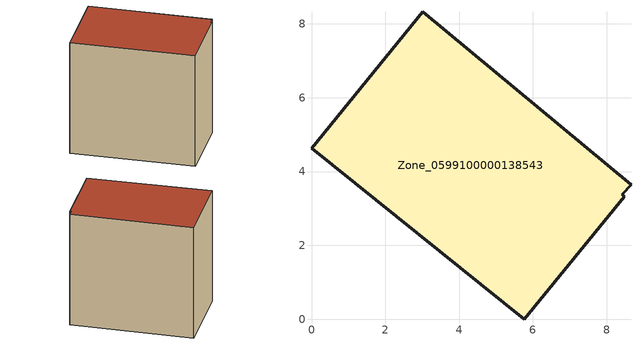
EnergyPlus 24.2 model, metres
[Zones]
Zone_0599100000138543
 floor ground (C_G): 8.66,3.64 8.42,3.39 8.48,3.32 5.76,0 0,4.64 3.02,8.33 z0
 wall outside (C_F): 8.66,3.64 3.02,8.33 0,4.64 5.76,0 8.48,3.32 8.42,3.39 8.66,3.64 z0:7.13
 roof outside (C_R): 8.42,3.39 8.66,3.64 3.02,8.33 0,4.64 5.76,0 8.48,3.32 z7.13
[BUILDING]
Pand.0599100000138543: North Axis=0; Terrain=City; Loads Convergence Tolerance Value=0.04; Temperature Convergence Tolerance Value=0.4; Solar Distribution=FullExterior; Maximum Number of Warmup Days=25; Minimum Number of Warmup Days=1
[Site:Location]
Rotterdam.The.Hague.AP_ZH_NLD Design_Conditions: Latitude=51.96; Longitude=4.45; Time Zone=1; Elevation=-4.5
[SITE:GROUNDTEMPERATURE:BUILDINGSURFACE]
18, 18, 18, 18, 18, 18, 18, 18, 18, 18, 18, 18
[MATERIAL] Thermal Absorptance=0.9; Solar Absorptance=0.7; Visible Absorptance=0.7
Name | Roughness | Thickness | Conductivity | Density | Specific Heat
G.TI.1946-1964 | MediumSmooth | 0.15 | 1 | 540 | 1210
F.TI.1946-1964 | Rough | 0.3 | 0.857143 | 1920 | 840
R.TI.1946-1964 | MediumRough | 0.2 | 0.277778 | 1500 | 1000
[CONSTRUCTION]
C_G: G.TI.1946-1964
C_F: F.TI.1946-1964
C_R: R.TI.1946-1964
[ZONE]
Zone_0599100000138543: Type=1; Multiplier=1; Ceiling Height=Autocalculate; Volume=Autocalculate; Floor Area=autocalculate; Part of Total Floor Area=Yes
[ZONEINFILTRATION:DESIGNFLOWRATE]
Infil_Zone_0599100000138543: Zone or ZoneList or Space or SpaceList=Zone_0599100000138543; Schedule=AlwaysOn; Design Flow Rate Calculation Method=Flow/Area; Flow Rate per Floor Area=0.003; Constant Term Coefficient=1; Temperature Term Coefficient=0; Velocity Term Coefficient=0; Velocity Squared Term Coefficient=0
[HVACTEMPLATE:ZONE:IDEALLOADSAIRSYSTEM]
Zone_0599100000138543: Maximum Heating Supply Air Temperature=50; Minimum Cooling Supply Air Temperature=13; Maximum Heating Supply Air Humidity Ratio=0.0156; Minimum Cooling Supply Air Humidity Ratio=0.0077; Heating Limit=NoLimit; Cooling Limit=NoLimit; Dehumidification Control Type=ConstantSensibleHeatRatio; Cooling Sensible Heat Ratio=0.7; Dehumidification Setpoint=60; Humidification Control Type=None; Humidification Setpoint=30; Outdoor Air Method=None; Outdoor Air Flow Rate per Person=0.00944; Outdoor Air Flow Rate per Zone Floor Area=0; Outdoor Air Flow Rate per Zone=0; Demand Controlled Ventilation Type=None; Outdoor Air Economizer Type=NoEconomizer; Heat Recovery Type=None; Sensible Heat Recovery Effectiveness=0.7; Latent Heat Recovery Effectiveness=0.65
[ZONECONTROL:THERMOSTAT]
ThermostatControl_Zone_0599100000138543: Zone or ZoneList=Zone_0599100000138543; Control Type Schedule=DualSetpointControlType; Control 1=Thermostat_Zone_0599100000138543; Temperature Difference Between Cutout And Setpoint=0
[THERMOSTATSETPOINT:DUALSETPOINT]
Thermostat_Zone_0599100000138543: Heating Setpoint Temperature Schedule=HeatingSetpoint_Zone_0599100000138543; Cooling Setpoint Temperature Schedule=CoolingSetpoint_Zone_0599100000138543
[SCHEDULE:COMPACT]
HeatingSetpoint_Zone_0599100000138543: Through: 12/31, For: AllDays, Until: 24:00, 21
CoolingSetpoint_Zone_0599100000138543: Through: 12/31, For: AllDays, Until: 24:00, 24
DualSetpointControlType: Through: 12/31, For: AllDays, Until: 24:00, 4
AlwaysOn: Through: 12/31, For: AllDays, Until: 24:00, 1
